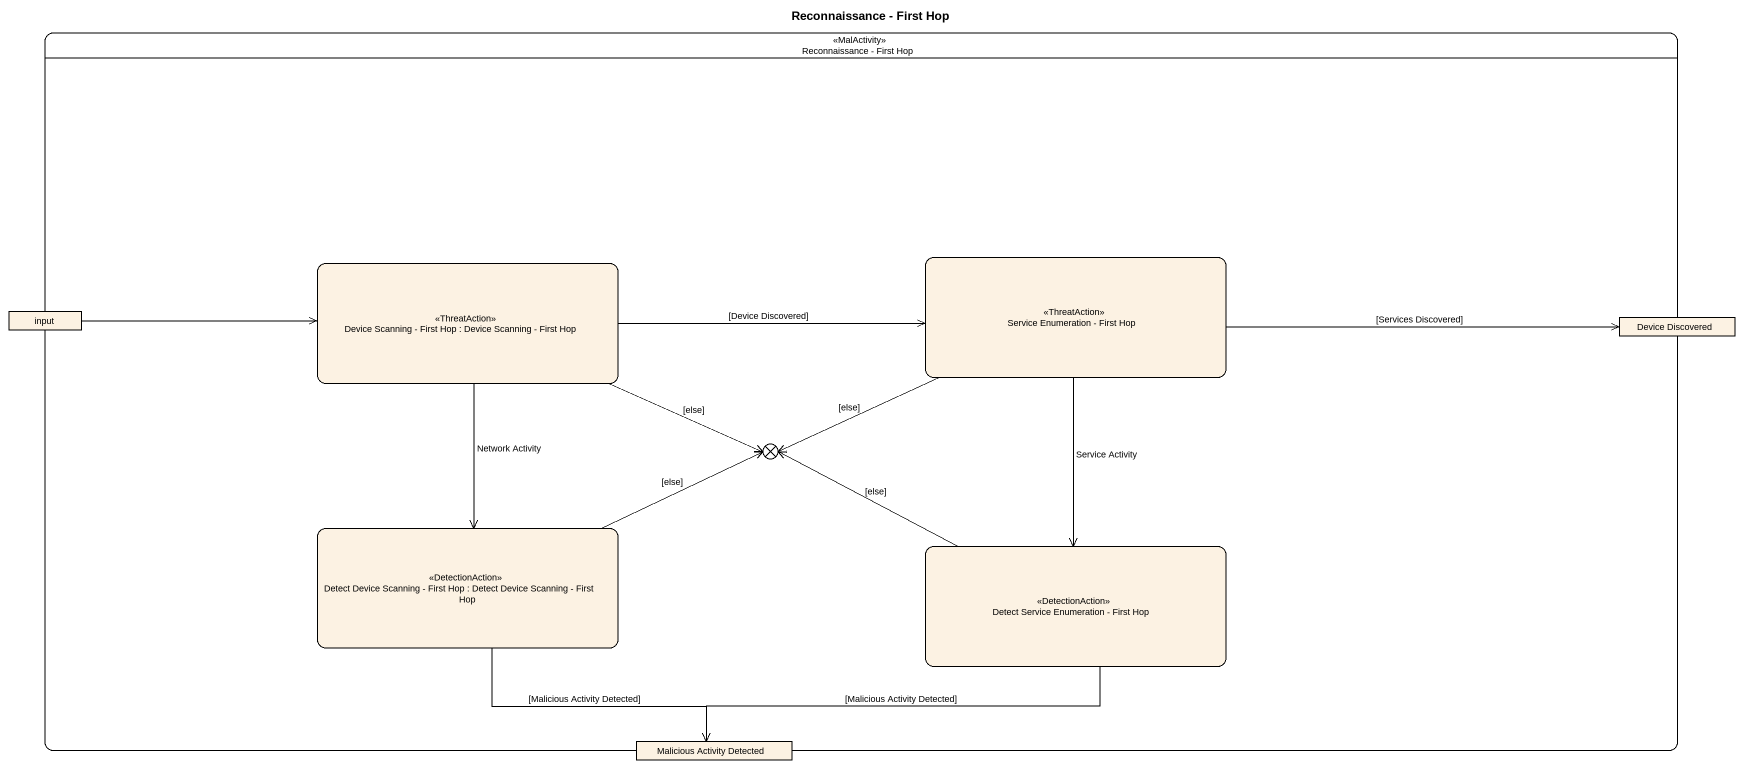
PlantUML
@startuml
title Reconnaissance - First Hop
hide empty description
state "Reconnaissance - First Hop" as Reconnaissance_First_Hop <<MalActivity>> {
  state "Device Scanning - First Hop : Device Scanning - First Hop" as Device_Scanning_First_Hop <<ThreatAction>>
  state "Service Enumeration - First Hop" as Service_Enumeration_First <<ThreatAction>>
  state input <<object>>
  state "Device Discovered" as Device_Discovered <<object>>
  state flowfinal1 <<end>>
  state "Detect Device Scanning - First Hop : Detect Device Scanning - First Hop" as Detect_Device_Scanning <<DetectionAction>>
  state "Detect Service Enumeration - First Hop" as Detect_Service_Enumeration <<DetectionAction>>
  state "Malicious Activity Detected" as Malicious_Activity_Detected <<object>>
}
Device_Scanning_First_Hop -right-> Service_Enumeration_First : [Device Discovered]
Device_Scanning_First_Hop -right-> flowfinal1 : [else]
Device_Scanning_First_Hop --> Detect_Device_Scanning : Network Activity
Service_Enumeration_First -right-> Device_Discovered : [Services Discovered]
Service_Enumeration_First -left-> flowfinal1 : [else]
Service_Enumeration_First --> Detect_Service_Enumeration : Service Activity
input -right-> Device_Scanning_First_Hop
Detect_Device_Scanning -right-> flowfinal1 : [else]
Detect_Device_Scanning --> Malicious_Activity_Detected : [Malicious Activity Detected]
Detect_Service_Enumeration -left-> flowfinal1 : [else]
Detect_Service_Enumeration -left-> Malicious_Activity_Detected : [Malicious Activity Detected]
@enduml
